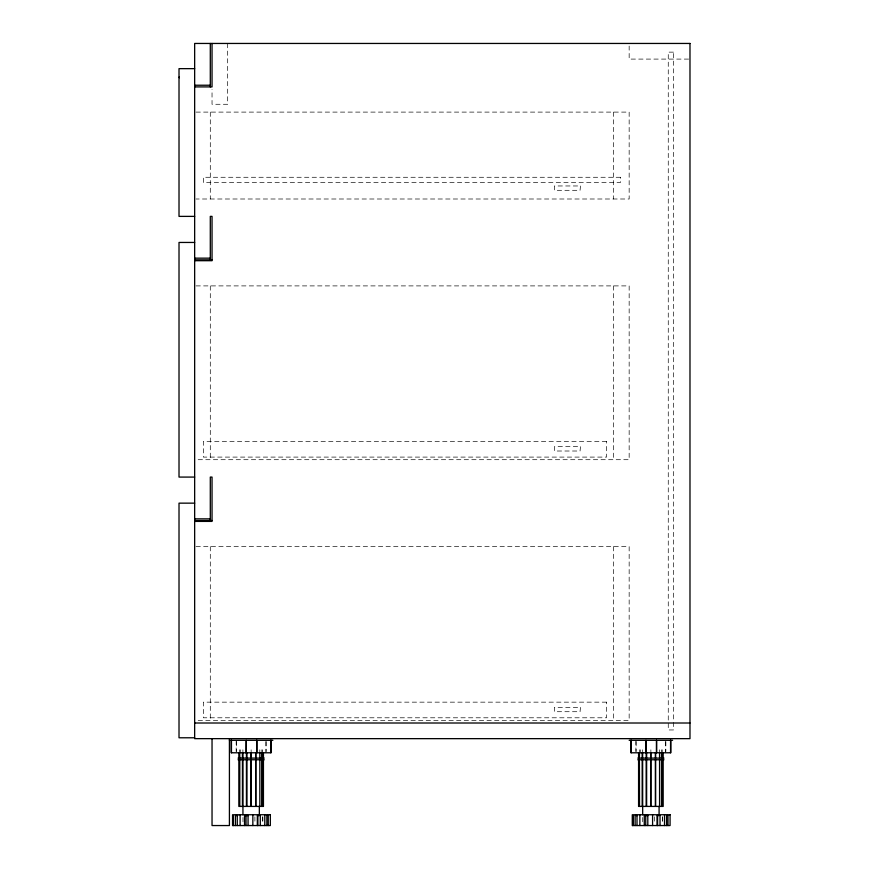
<?xml version="1.0" encoding="UTF-8"?>
<svg xmlns="http://www.w3.org/2000/svg" width="869" height="869" viewBox="0 0 869 869"><rect width="100%" height="100%" fill="white"/><g stroke="black" fill="none" stroke-linecap="round" stroke-linejoin="round"><path stroke-width="0.65" stroke-dasharray="4.34 3.26" d="M688.639 59.092L629.156 59.092L629.156 46.057M196.014 112.101L629.156 112.101L629.156 199.001L196.014 199.001M196.014 285.901L629.156 285.901L629.156 459.701L196.014 459.701M196.014 546.601L629.156 546.601L629.156 720.401L196.014 720.401M665.86 741.561L665.86 751.544M665.654 741.561L665.654 752.782M662.591 816.817L662.591 824.301M662.395 816.817L662.395 824.301M662.243 749.795L662.243 751.794M661.559 749.795L661.559 751.794M659.571 749.795L659.571 751.794M654.639 816.817L654.639 824.301M650.881 749.795L650.881 751.794M642.636 749.795L642.636 751.794M642.712 817.447L642.712 824.203M640.323 749.795L640.323 751.794M639.388 749.795L639.388 751.794M636.108 741.561L636.108 751.544M635.902 740.312L635.902 751.544M613.514 112.101L613.514 199.001M613.514 285.901L613.514 459.701M613.514 546.601L613.514 720.401M266.12 741.561L266.12 751.544M265.914 741.561L265.914 752.782M262.851 816.817L262.851 824.301M262.655 816.817L262.655 824.301M262.503 749.795L262.503 751.794M261.819 749.795L261.819 751.794M259.831 749.795L259.831 751.794M254.899 816.817L254.899 824.301M251.141 749.795L251.141 751.794M242.896 749.795L242.896 751.794M242.972 817.447L242.972 824.203M240.583 749.795L240.583 751.794M239.648 749.795L239.648 751.794M236.368 741.561L236.368 751.544M236.162 740.312L236.162 751.544M227.678 43.45L227.678 104.28L212.036 104.28L212.036 89.409M210.298 112.101L210.298 199.001M210.298 285.901L210.298 459.701M210.298 546.601L210.298 720.401M580.492 185.966L580.047 190.311L554.422 190.311L554.422 185.966L580.492 185.966M580.492 446.666L580.047 451.011L554.422 451.011L554.422 446.666L580.492 446.666M580.492 707.366L580.047 711.711L554.422 711.711L554.422 707.366L580.492 707.366M673.475 52.14L668.261 52.14L668.261 729.96L673.475 729.96L673.475 52.14M620.466 177.276L203.346 177.276L203.346 182.49L620.466 182.49L620.466 177.276M606.562 441.452L203.346 441.452L203.346 457.094L606.562 457.094L606.562 441.452M606.562 702.152L203.346 702.152L203.346 717.794L606.562 717.794L606.562 702.152"/><path stroke-width="1.3" d="M194.656 68.651L179.014 68.651L179.014 216.381L194.656 216.381M194.656 85.227L210.298 85.227M194.656 86.9L212.036 86.9L212.036 43.45M194.656 242.451L179.014 242.451L179.014 477.081L194.656 477.081M194.656 258.158L210.298 258.158M194.656 259.831L212.036 259.831M194.656 260.7L212.036 260.7L212.036 216.381L210.298 216.381L210.298 259.831M194.656 503.151L179.014 503.151L179.014 737.781L194.656 737.781M194.656 518.858L210.298 518.858M194.656 520.531L212.036 520.531M194.656 521.4L212.036 521.4L212.036 477.081L210.298 477.081L210.298 520.531M194.656 723.008L689.986 723.008M229.416 740.312L272.866 740.312M629.156 740.312L672.606 740.312M238.041 758.105L264.241 758.105M637.781 758.105L663.981 758.105M238.041 759.767L264.241 759.767M637.781 759.767L663.981 759.767M237.737 815.567L235.38 815.567L235.38 825.55M248.371 815.567L244.537 815.567L244.537 825.55M637.477 815.567L635.12 815.567L635.12 825.55M648.111 815.567L644.277 815.567L644.277 825.55M670.781 740.312L670.781 752.782L630.981 752.782L630.981 740.312M670.564 740.312L670.564 752.782M667.989 825.55L667.989 815.567L666.61 815.567L666.61 825.55M664.524 814.742L664.524 825.55M663.177 752.782L663.177 758.105M663.177 759.767L663.177 806.421L638.585 806.421L638.585 759.767M662.243 752.782L662.243 758.105M662.243 759.767L662.243 806.421M661.559 752.782L661.559 758.105M661.559 759.767L661.559 806.421M660.038 825.55L660.038 815.567L657.073 815.567L657.073 825.55M659.571 752.782L659.571 758.105M659.571 759.767L659.571 806.421M659.082 806.421L659.082 814.742M657.605 815.567L657.605 825.55M656.584 740.312L656.584 752.782M656.486 740.312L656.486 752.782M655.584 752.782L655.584 758.105M655.584 759.767L655.584 806.421M655.422 752.782L655.422 758.105M655.422 759.767L655.422 806.421M652.586 814.742L652.586 825.55M650.881 752.782L650.881 758.105M650.881 759.767L650.881 806.421M650.718 752.782L650.718 758.105M650.718 759.767L650.718 806.421M647.807 815.567L647.807 825.55M646.634 752.782L646.634 758.105M646.634 759.767L646.634 806.421M646.178 752.782L646.178 758.105M646.178 759.767L646.178 806.421M645.754 815.567L645.754 825.55M642.636 752.782L642.636 758.105M642.636 759.767L642.68 814.742M642.18 752.782L642.18 758.105M642.18 759.767L642.18 806.421M639.856 814.742L639.856 825.55M639.519 752.782L639.388 758.105M639.388 759.767L639.519 806.421M638.585 752.782L638.585 758.105M637.01 815.567L637.01 825.55M632.98 825.55L632.98 815.567L632.708 825.55M631.198 740.312L631.198 752.782M271.041 740.312L271.041 752.782L231.241 752.782L231.241 740.312M270.824 740.312L270.824 752.782M268.249 825.55L268.249 815.567L266.87 815.567L266.87 825.55M264.784 814.742L264.784 825.55M263.437 752.782L263.437 758.105M263.437 759.767L263.437 806.421L238.845 806.421L238.845 759.767M262.503 752.782L262.503 758.105M262.503 759.767L262.503 806.421M261.819 752.782L261.819 758.105M261.819 759.767L261.819 806.421M260.298 825.55L260.298 815.567L257.333 815.567L257.333 825.55M259.831 752.782L259.831 758.105M259.831 759.767L259.831 806.421M259.342 806.421L259.342 814.742M257.865 815.567L257.865 825.55M256.844 740.312L256.844 752.782M256.746 740.312L256.746 752.782M255.844 752.782L255.844 758.105M255.844 759.767L255.844 806.421M255.682 752.782L255.682 758.105M255.682 759.767L255.682 806.421M252.846 814.742L252.846 825.55M251.141 752.782L251.141 758.105M251.141 759.767L251.141 806.421M250.978 752.782L250.978 758.105M250.978 759.767L250.978 806.421M248.067 815.567L248.067 825.55M246.894 752.782L246.894 758.105M246.894 759.767L246.894 806.421M246.438 752.782L246.438 758.105M246.438 759.767L246.438 806.421M246.014 815.567L246.014 825.55M242.896 752.782L242.896 758.105M242.896 759.767L242.94 814.742M242.44 752.782L242.44 758.105M242.44 759.767L242.44 806.421M240.116 814.742L240.116 825.55M239.648 752.782L239.779 758.105M239.779 759.767L239.779 806.421M238.845 752.782L238.845 758.105M237.27 815.567L237.27 825.55M233.24 825.55L233.24 815.567L232.968 825.55M231.458 740.312L231.458 752.782M229.416 738.65L229.416 825.55L212.036 825.55L212.036 738.65M210.298 43.45L210.298 86.9M179.286 76.852L179.286 77.754M689.986 43.45L194.656 43.45L194.656 738.65L689.986 738.65L689.986 43.45M270.335 814.742L232.544 814.742L232.544 825.55L270.335 825.55L270.335 814.742M670.075 814.742L632.284 814.742L632.284 825.55L670.075 825.55L670.075 814.742M645.971 752.782L645.971 740.312L645.873 752.782M246.231 752.782L246.231 740.312L246.133 752.782"/></g></svg>
